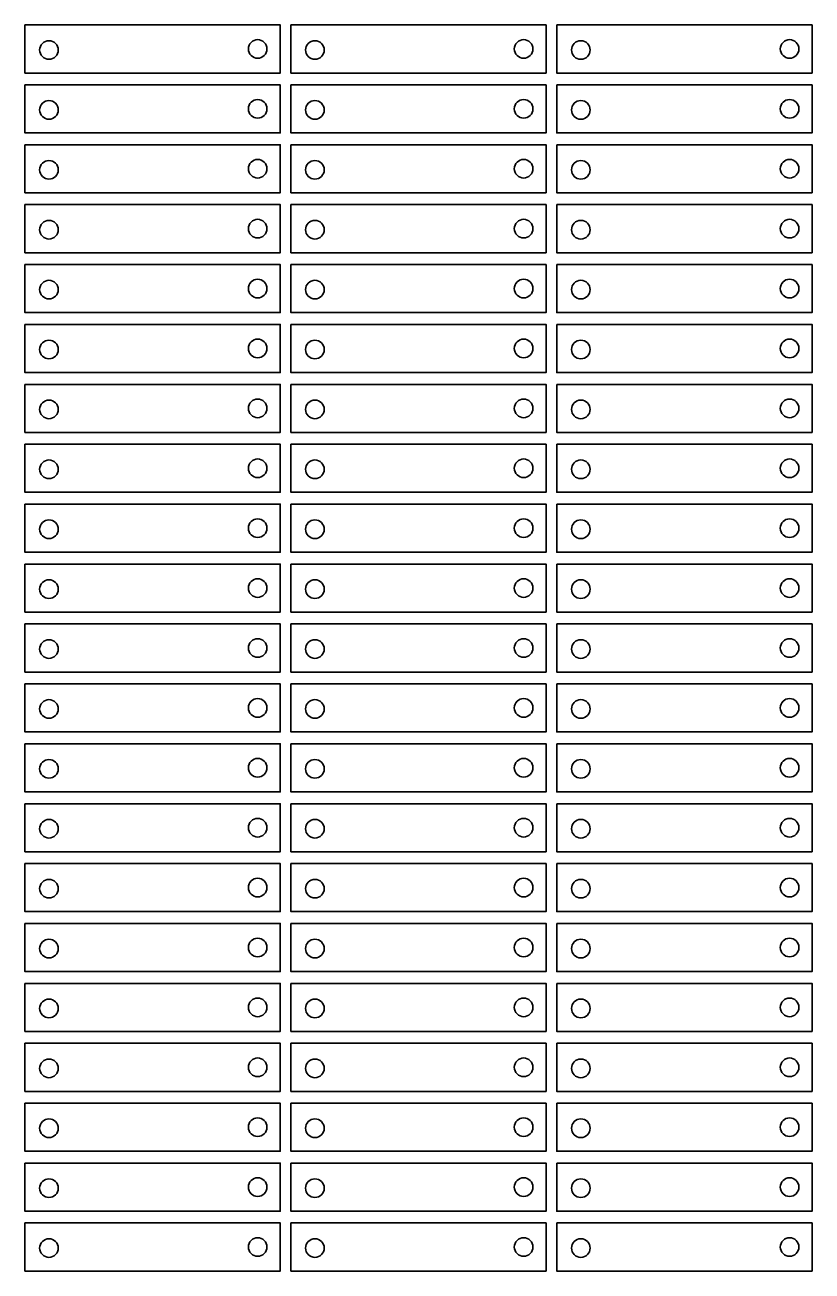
# Model space of a CAD drawing. Header units: inches. Extents: x 3 to 442, y -417 to -2.
# Drawn here: x 2.8 to 264.9, y -416.8 to -2.1 of the extents above; entities that cross this region are included whole.
import ezdxf

# ---------------------------------------------------------------- set-up
doc = ezdxf.new("R2010")
doc.units = ezdxf.units.IN
doc.header["$MEASUREMENT"] = 0
doc.layers.add('Large', color=7, linetype='Continuous')

msp = doc.modelspace()

# ---------------------------------------------------------------- linework, layer by layer
at = {"layer": 'Large', "color": 7, "lineweight": 35, "true_color": 0xffffff}
for points in [[(2.85, -2.09), (2.85, -18.09), (87.85, -18.09), (87.85, -2.09), (2.85, -2.09)], [(91.4, -2.09), (91.4, -18.09), (176.4, -18.09), (176.4, -2.09), (91.4, -2.09)], [(179.94, -2.09), (179.94, -18.09), (264.94, -18.09), (264.94, -2.09), (179.94, -2.09)], [(2.85, -22.03), (2.85, -38.03), (87.85, -38.03), (87.85, -22.03), (2.85, -22.03)], [(91.4, -22.03), (91.4, -38.03), (176.4, -38.03), (176.4, -22.03), (91.4, -22.03)], [(179.94, -22.03), (179.94, -38.03), (264.94, -38.03), (264.94, -22.03), (179.94, -22.03)], [(2.85, -41.96), (2.85, -57.96), (87.85, -57.96), (87.85, -41.96), (2.85, -41.96)], [(91.4, -41.96), (91.4, -57.96), (176.4, -57.96), (176.4, -41.96), (91.4, -41.96)], [(179.94, -41.96), (179.94, -57.96), (264.94, -57.96), (264.94, -41.96), (179.94, -41.96)], [(2.85, -61.89), (2.85, -77.89), (87.85, -77.89), (87.85, -61.89), (2.85, -61.89)], [(91.4, -61.89), (91.4, -77.89), (176.4, -77.89), (176.4, -61.89), (91.4, -61.89)], [(179.94, -61.89), (179.94, -77.89), (264.94, -77.89), (264.94, -61.89), (179.94, -61.89)], [(2.85, -81.83), (2.85, -97.83), (87.85, -97.83), (87.85, -81.83), (2.85, -81.83)], [(91.4, -81.83), (91.4, -97.83), (176.4, -97.83), (176.4, -81.83), (91.4, -81.83)], [(179.94, -81.83), (179.94, -97.83), (264.94, -97.83), (264.94, -81.83), (179.94, -81.83)], [(2.85, -101.76), (2.85, -117.76), (87.85, -117.76), (87.85, -101.76), (2.85, -101.76)], [(91.4, -101.76), (91.4, -117.76), (176.4, -117.76), (176.4, -101.76), (91.4, -101.76)], [(179.94, -101.76), (179.94, -117.76), (264.94, -117.76), (264.94, -101.76), (179.94, -101.76)], [(2.85, -121.7), (2.85, -137.7), (87.85, -137.7), (87.85, -121.7), (2.85, -121.7)], [(91.4, -121.7), (91.4, -137.7), (176.4, -137.7), (176.4, -121.7), (91.4, -121.7)], [(179.94, -121.7), (179.94, -137.7), (264.94, -137.7), (264.94, -121.7), (179.94, -121.7)], [(2.85, -141.63), (2.85, -157.63), (87.85, -157.63), (87.85, -141.63), (2.85, -141.63)], [(91.4, -141.63), (91.4, -157.63), (176.4, -157.63), (176.4, -141.63), (91.4, -141.63)], [(179.94, -141.63), (179.94, -157.63), (264.94, -157.63), (264.94, -141.63), (179.94, -141.63)], [(2.85, -161.57), (2.85, -177.57), (87.85, -177.57), (87.85, -161.57), (2.85, -161.57)], [(91.4, -161.57), (91.4, -177.57), (176.4, -177.57), (176.4, -161.57), (91.4, -161.57)], [(179.94, -161.57), (179.94, -177.57), (264.94, -177.57), (264.94, -161.57), (179.94, -161.57)], [(2.85, -181.5), (2.85, -197.5), (87.85, -197.5), (87.85, -181.5), (2.85, -181.5)], [(91.4, -181.5), (91.4, -197.5), (176.4, -197.5), (176.4, -181.5), (91.4, -181.5)], [(179.94, -181.5), (179.94, -197.5), (264.94, -197.5), (264.94, -181.5), (179.94, -181.5)], [(2.85, -201.44), (2.85, -217.44), (87.85, -217.44), (87.85, -201.44), (2.85, -201.44)], [(91.4, -201.44), (91.4, -217.44), (176.4, -217.44), (176.4, -201.44), (91.4, -201.44)], [(179.94, -201.44), (179.94, -217.44), (264.94, -217.44), (264.94, -201.44), (179.94, -201.44)], [(2.85, -221.37), (2.85, -237.37), (87.85, -237.37), (87.85, -221.37), (2.85, -221.37)], [(91.4, -221.37), (91.4, -237.37), (176.4, -237.37), (176.4, -221.37), (91.4, -221.37)], [(179.94, -221.37), (179.94, -237.37), (264.94, -237.37), (264.94, -221.37), (179.94, -221.37)], [(2.85, -241.3), (2.85, -257.3), (87.85, -257.3), (87.85, -241.3), (2.85, -241.3)], [(91.4, -241.3), (91.4, -257.3), (176.4, -257.3), (176.4, -241.3), (91.4, -241.3)], [(179.94, -241.3), (179.94, -257.3), (264.94, -257.3), (264.94, -241.3), (179.94, -241.3)], [(2.85, -261.24), (2.85, -277.24), (87.85, -277.24), (87.85, -261.24), (2.85, -261.24)], [(91.4, -261.24), (91.4, -277.24), (176.4, -277.24), (176.4, -261.24), (91.4, -261.24)], [(179.94, -261.24), (179.94, -277.24), (264.94, -277.24), (264.94, -261.24), (179.94, -261.24)], [(2.85, -281.17), (2.85, -297.17), (87.85, -297.17), (87.85, -281.17), (2.85, -281.17)], [(91.4, -281.17), (91.4, -297.17), (176.4, -297.17), (176.4, -281.17), (91.4, -281.17)], [(179.94, -281.17), (179.94, -297.17), (264.94, -297.17), (264.94, -281.17), (179.94, -281.17)], [(2.85, -301.11), (2.85, -317.11), (87.85, -317.11), (87.85, -301.11), (2.85, -301.11)], [(91.4, -301.11), (91.4, -317.11), (176.4, -317.11), (176.4, -301.11), (91.4, -301.11)], [(179.94, -301.11), (179.94, -317.11), (264.94, -317.11), (264.94, -301.11), (179.94, -301.11)], [(2.85, -321.04), (2.85, -337.04), (87.85, -337.04), (87.85, -321.04), (2.85, -321.04)], [(91.4, -321.04), (91.4, -337.04), (176.4, -337.04), (176.4, -321.04), (91.4, -321.04)], [(179.94, -321.04), (179.94, -337.04), (264.94, -337.04), (264.94, -321.04), (179.94, -321.04)], [(2.85, -340.98), (2.85, -356.98), (87.85, -356.98), (87.85, -340.98), (2.85, -340.98)], [(91.4, -340.98), (91.4, -356.98), (176.4, -356.98), (176.4, -340.98), (91.4, -340.98)], [(179.94, -340.98), (179.94, -356.98), (264.94, -356.98), (264.94, -340.98), (179.94, -340.98)], [(2.85, -360.91), (2.85, -376.91), (87.85, -376.91), (87.85, -360.91), (2.85, -360.91)], [(91.4, -360.91), (91.4, -376.91), (176.4, -376.91), (176.4, -360.91), (91.4, -360.91)], [(179.94, -360.91), (179.94, -376.91), (264.94, -376.91), (264.94, -360.91), (179.94, -360.91)], [(2.85, -380.85), (2.85, -396.85), (87.85, -396.85), (87.85, -380.85), (2.85, -380.85)], [(91.4, -380.85), (91.4, -396.85), (176.4, -396.85), (176.4, -380.85), (91.4, -380.85)], [(179.94, -380.85), (179.94, -396.85), (264.94, -396.85), (264.94, -380.85), (179.94, -380.85)], [(2.85, -400.78), (2.85, -416.78), (87.85, -416.78), (87.85, -400.78), (2.85, -400.78)], [(91.4, -400.78), (91.4, -416.78), (176.4, -416.78), (176.4, -400.78), (91.4, -400.78)], [(179.94, -400.78), (179.94, -416.78), (264.94, -416.78), (264.94, -400.78), (179.94, -400.78)]]:
    msp.add_lwpolyline(points, dxfattribs=at)
for points in [[(10.86, -13.53), (9.14, -13.53), (7.76, -12.15), (7.76, -10.43), (7.76, -8.72), (9.14, -7.33), (10.86, -7.33), (12.57, -7.33), (13.96, -8.72), (13.96, -10.43), (13.96, -12.15), (12.57, -13.53), (10.86, -13.53)], [(80.35, -13.18), (78.64, -13.18), (77.25, -11.79), (77.25, -10.08), (77.25, -8.37), (78.64, -6.98), (80.35, -6.98), (82.07, -6.98), (83.45, -8.37), (83.45, -10.08), (83.45, -11.79), (82.07, -13.18), (80.35, -13.18)], [(99.4, -13.53), (97.69, -13.53), (96.3, -12.15), (96.3, -10.43), (96.3, -8.72), (97.69, -7.33), (99.4, -7.33), (101.12, -7.33), (102.5, -8.72), (102.5, -10.43), (102.5, -12.15), (101.12, -13.53), (99.4, -13.53)], [(168.9, -13.18), (167.19, -13.18), (165.8, -11.79), (165.8, -10.08), (165.8, -8.37), (167.19, -6.98), (168.9, -6.98), (170.61, -6.98), (172, -8.37), (172, -10.08), (172, -11.79), (170.61, -13.18), (168.9, -13.18)], [(187.95, -13.53), (186.24, -13.53), (184.85, -12.15), (184.85, -10.43), (184.85, -8.72), (186.24, -7.33), (187.95, -7.33), (189.66, -7.33), (191.05, -8.72), (191.05, -10.43), (191.05, -12.15), (189.66, -13.53), (187.95, -13.53)], [(257.45, -13.18), (255.74, -13.18), (254.35, -11.79), (254.35, -10.08), (254.35, -8.37), (255.74, -6.98), (257.45, -6.98), (259.16, -6.98), (260.55, -8.37), (260.55, -10.08), (260.55, -11.79), (259.16, -13.18), (257.45, -13.18)], [(10.86, -33.47), (9.14, -33.47), (7.76, -32.08), (7.76, -30.37), (7.76, -28.66), (9.14, -27.27), (10.86, -27.27), (12.57, -27.27), (13.96, -28.66), (13.96, -30.37), (13.96, -32.08), (12.57, -33.47), (10.86, -33.47)], [(80.35, -33.12), (78.64, -33.12), (77.25, -31.73), (77.25, -30.02), (77.25, -28.3), (78.64, -26.92), (80.35, -26.92), (82.07, -26.92), (83.45, -28.3), (83.45, -30.02), (83.45, -31.73), (82.07, -33.12), (80.35, -33.12)], [(99.4, -33.47), (97.69, -33.47), (96.3, -32.08), (96.3, -30.37), (96.3, -28.66), (97.69, -27.27), (99.4, -27.27), (101.12, -27.27), (102.5, -28.66), (102.5, -30.37), (102.5, -32.08), (101.12, -33.47), (99.4, -33.47)], [(168.9, -33.12), (167.19, -33.12), (165.8, -31.73), (165.8, -30.02), (165.8, -28.3), (167.19, -26.92), (168.9, -26.92), (170.61, -26.92), (172, -28.3), (172, -30.02), (172, -31.73), (170.61, -33.12), (168.9, -33.12)], [(187.95, -33.47), (186.24, -33.47), (184.85, -32.08), (184.85, -30.37), (184.85, -28.66), (186.24, -27.27), (187.95, -27.27), (189.66, -27.27), (191.05, -28.66), (191.05, -30.37), (191.05, -32.08), (189.66, -33.47), (187.95, -33.47)], [(257.45, -33.12), (255.74, -33.12), (254.35, -31.73), (254.35, -30.02), (254.35, -28.3), (255.74, -26.92), (257.45, -26.92), (259.16, -26.92), (260.55, -28.3), (260.55, -30.02), (260.55, -31.73), (259.16, -33.12), (257.45, -33.12)], [(10.86, -53.4), (9.14, -53.4), (7.76, -52.01), (7.76, -50.3), (7.76, -48.59), (9.14, -47.2), (10.86, -47.2), (12.57, -47.2), (13.96, -48.59), (13.96, -50.3), (13.96, -52.01), (12.57, -53.4), (10.86, -53.4)], [(80.35, -53.05), (78.64, -53.05), (77.25, -51.66), (77.25, -49.95), (77.25, -48.24), (78.64, -46.85), (80.35, -46.85), (82.07, -46.85), (83.45, -48.24), (83.45, -49.95), (83.45, -51.66), (82.07, -53.05), (80.35, -53.05)], [(99.4, -53.4), (97.69, -53.4), (96.3, -52.01), (96.3, -50.3), (96.3, -48.59), (97.69, -47.2), (99.4, -47.2), (101.12, -47.2), (102.5, -48.59), (102.5, -50.3), (102.5, -52.01), (101.12, -53.4), (99.4, -53.4)], [(168.9, -53.05), (167.19, -53.05), (165.8, -51.66), (165.8, -49.95), (165.8, -48.24), (167.19, -46.85), (168.9, -46.85), (170.61, -46.85), (172, -48.24), (172, -49.95), (172, -51.66), (170.61, -53.05), (168.9, -53.05)], [(187.95, -53.4), (186.24, -53.4), (184.85, -52.01), (184.85, -50.3), (184.85, -48.59), (186.24, -47.2), (187.95, -47.2), (189.66, -47.2), (191.05, -48.59), (191.05, -50.3), (191.05, -52.01), (189.66, -53.4), (187.95, -53.4)], [(257.45, -53.05), (255.74, -53.05), (254.35, -51.66), (254.35, -49.95), (254.35, -48.24), (255.74, -46.85), (257.45, -46.85), (259.16, -46.85), (260.55, -48.24), (260.55, -49.95), (260.55, -51.66), (259.16, -53.05), (257.45, -53.05)], [(10.86, -73.34), (9.14, -73.34), (7.76, -71.95), (7.76, -70.24), (7.76, -68.52), (9.14, -67.14), (10.86, -67.14), (12.57, -67.14), (13.96, -68.52), (13.96, -70.24), (13.96, -71.95), (12.57, -73.34), (10.86, -73.34)], [(80.35, -72.98), (78.64, -72.98), (77.25, -71.6), (77.25, -69.88), (77.25, -68.17), (78.64, -66.78), (80.35, -66.78), (82.07, -66.78), (83.45, -68.17), (83.45, -69.88), (83.45, -71.6), (82.07, -72.98), (80.35, -72.98)], [(99.4, -73.34), (97.69, -73.34), (96.3, -71.95), (96.3, -70.24), (96.3, -68.52), (97.69, -67.14), (99.4, -67.14), (101.12, -67.14), (102.5, -68.52), (102.5, -70.24), (102.5, -71.95), (101.12, -73.34), (99.4, -73.34)], [(168.9, -72.98), (167.19, -72.98), (165.8, -71.6), (165.8, -69.88), (165.8, -68.17), (167.19, -66.78), (168.9, -66.78), (170.61, -66.78), (172, -68.17), (172, -69.88), (172, -71.6), (170.61, -72.98), (168.9, -72.98)], [(187.95, -73.34), (186.24, -73.34), (184.85, -71.95), (184.85, -70.24), (184.85, -68.52), (186.24, -67.14), (187.95, -67.14), (189.66, -67.14), (191.05, -68.52), (191.05, -70.24), (191.05, -71.95), (189.66, -73.34), (187.95, -73.34)], [(257.45, -72.98), (255.74, -72.98), (254.35, -71.6), (254.35, -69.88), (254.35, -68.17), (255.74, -66.78), (257.45, -66.78), (259.16, -66.78), (260.55, -68.17), (260.55, -69.88), (260.55, -71.6), (259.16, -72.98), (257.45, -72.98)], [(10.86, -93.27), (9.14, -93.27), (7.76, -91.88), (7.76, -90.17), (7.76, -88.46), (9.14, -87.07), (10.86, -87.07), (12.57, -87.07), (13.96, -88.46), (13.96, -90.17), (13.96, -91.88), (12.57, -93.27), (10.86, -93.27)], [(80.35, -92.92), (78.64, -92.92), (77.25, -91.53), (77.25, -89.82), (77.25, -88.11), (78.64, -86.72), (80.35, -86.72), (82.07, -86.72), (83.45, -88.11), (83.45, -89.82), (83.45, -91.53), (82.07, -92.92), (80.35, -92.92)], [(99.4, -93.27), (97.69, -93.27), (96.3, -91.88), (96.3, -90.17), (96.3, -88.46), (97.69, -87.07), (99.4, -87.07), (101.12, -87.07), (102.5, -88.46), (102.5, -90.17), (102.5, -91.88), (101.12, -93.27), (99.4, -93.27)], [(168.9, -92.92), (167.19, -92.92), (165.8, -91.53), (165.8, -89.82), (165.8, -88.11), (167.19, -86.72), (168.9, -86.72), (170.61, -86.72), (172, -88.11), (172, -89.82), (172, -91.53), (170.61, -92.92), (168.9, -92.92)], [(187.95, -93.27), (186.24, -93.27), (184.85, -91.88), (184.85, -90.17), (184.85, -88.46), (186.24, -87.07), (187.95, -87.07), (189.66, -87.07), (191.05, -88.46), (191.05, -90.17), (191.05, -91.88), (189.66, -93.27), (187.95, -93.27)], [(257.45, -92.92), (255.74, -92.92), (254.35, -91.53), (254.35, -89.82), (254.35, -88.11), (255.74, -86.72), (257.45, -86.72), (259.16, -86.72), (260.55, -88.11), (260.55, -89.82), (260.55, -91.53), (259.16, -92.92), (257.45, -92.92)], [(10.86, -113.21), (9.14, -113.21), (7.76, -111.82), (7.76, -110.11), (7.76, -108.39), (9.14, -107.01), (10.86, -107.01), (12.57, -107.01), (13.96, -108.39), (13.96, -110.11), (13.96, -111.82), (12.57, -113.21), (10.86, -113.21)], [(80.35, -112.85), (78.64, -112.85), (77.25, -111.46), (77.25, -109.75), (77.25, -108.04), (78.64, -106.65), (80.35, -106.65), (82.07, -106.65), (83.45, -108.04), (83.45, -109.75), (83.45, -111.46), (82.07, -112.85), (80.35, -112.85)], [(99.4, -113.21), (97.69, -113.21), (96.3, -111.82), (96.3, -110.11), (96.3, -108.39), (97.69, -107.01), (99.4, -107.01), (101.12, -107.01), (102.5, -108.39), (102.5, -110.11), (102.5, -111.82), (101.12, -113.21), (99.4, -113.21)], [(168.9, -112.85), (167.19, -112.85), (165.8, -111.46), (165.8, -109.75), (165.8, -108.04), (167.19, -106.65), (168.9, -106.65), (170.61, -106.65), (172, -108.04), (172, -109.75), (172, -111.46), (170.61, -112.85), (168.9, -112.85)], [(187.95, -113.21), (186.24, -113.21), (184.85, -111.82), (184.85, -110.11), (184.85, -108.39), (186.24, -107.01), (187.95, -107.01), (189.66, -107.01), (191.05, -108.39), (191.05, -110.11), (191.05, -111.82), (189.66, -113.21), (187.95, -113.21)], [(257.45, -112.85), (255.74, -112.85), (254.35, -111.46), (254.35, -109.75), (254.35, -108.04), (255.74, -106.65), (257.45, -106.65), (259.16, -106.65), (260.55, -108.04), (260.55, -109.75), (260.55, -111.46), (259.16, -112.85), (257.45, -112.85)], [(10.86, -133.14), (9.14, -133.14), (7.76, -131.75), (7.76, -130.04), (7.76, -128.33), (9.14, -126.94), (10.86, -126.94), (12.57, -126.94), (13.96, -128.33), (13.96, -130.04), (13.96, -131.75), (12.57, -133.14), (10.86, -133.14)], [(80.35, -132.79), (78.64, -132.79), (77.25, -131.4), (77.25, -129.69), (77.25, -127.98), (78.64, -126.59), (80.35, -126.59), (82.07, -126.59), (83.45, -127.98), (83.45, -129.69), (83.45, -131.4), (82.07, -132.79), (80.35, -132.79)], [(99.4, -133.14), (97.69, -133.14), (96.3, -131.75), (96.3, -130.04), (96.3, -128.33), (97.69, -126.94), (99.4, -126.94), (101.12, -126.94), (102.5, -128.33), (102.5, -130.04), (102.5, -131.75), (101.12, -133.14), (99.4, -133.14)], [(168.9, -132.79), (167.19, -132.79), (165.8, -131.4), (165.8, -129.69), (165.8, -127.98), (167.19, -126.59), (168.9, -126.59), (170.61, -126.59), (172, -127.98), (172, -129.69), (172, -131.4), (170.61, -132.79), (168.9, -132.79)], [(187.95, -133.14), (186.24, -133.14), (184.85, -131.75), (184.85, -130.04), (184.85, -128.33), (186.24, -126.94), (187.95, -126.94), (189.66, -126.94), (191.05, -128.33), (191.05, -130.04), (191.05, -131.75), (189.66, -133.14), (187.95, -133.14)], [(257.45, -132.79), (255.74, -132.79), (254.35, -131.4), (254.35, -129.69), (254.35, -127.98), (255.74, -126.59), (257.45, -126.59), (259.16, -126.59), (260.55, -127.98), (260.55, -129.69), (260.55, -131.4), (259.16, -132.79), (257.45, -132.79)], [(10.86, -153.07), (9.14, -153.07), (7.76, -151.69), (7.76, -149.97), (7.76, -148.26), (9.14, -146.87), (10.86, -146.87), (12.57, -146.87), (13.96, -148.26), (13.96, -149.97), (13.96, -151.69), (12.57, -153.07), (10.86, -153.07)], [(80.35, -152.72), (78.64, -152.72), (77.25, -151.33), (77.25, -149.62), (77.25, -147.91), (78.64, -146.52), (80.35, -146.52), (82.07, -146.52), (83.45, -147.91), (83.45, -149.62), (83.45, -151.33), (82.07, -152.72), (80.35, -152.72)], [(99.4, -153.07), (97.69, -153.07), (96.3, -151.69), (96.3, -149.97), (96.3, -148.26), (97.69, -146.87), (99.4, -146.87), (101.12, -146.87), (102.5, -148.26), (102.5, -149.97), (102.5, -151.69), (101.12, -153.07), (99.4, -153.07)], [(168.9, -152.72), (167.19, -152.72), (165.8, -151.33), (165.8, -149.62), (165.8, -147.91), (167.19, -146.52), (168.9, -146.52), (170.61, -146.52), (172, -147.91), (172, -149.62), (172, -151.33), (170.61, -152.72), (168.9, -152.72)], [(187.95, -153.07), (186.24, -153.07), (184.85, -151.69), (184.85, -149.97), (184.85, -148.26), (186.24, -146.87), (187.95, -146.87), (189.66, -146.87), (191.05, -148.26), (191.05, -149.97), (191.05, -151.69), (189.66, -153.07), (187.95, -153.07)], [(257.45, -152.72), (255.74, -152.72), (254.35, -151.33), (254.35, -149.62), (254.35, -147.91), (255.74, -146.52), (257.45, -146.52), (259.16, -146.52), (260.55, -147.91), (260.55, -149.62), (260.55, -151.33), (259.16, -152.72), (257.45, -152.72)], [(10.86, -173.01), (9.14, -173.01), (7.76, -171.62), (7.76, -169.91), (7.76, -168.2), (9.14, -166.81), (10.86, -166.81), (12.57, -166.81), (13.96, -168.2), (13.96, -169.91), (13.96, -171.62), (12.57, -173.01), (10.86, -173.01)], [(80.35, -172.66), (78.64, -172.66), (77.25, -171.27), (77.25, -169.56), (77.25, -167.84), (78.64, -166.46), (80.35, -166.46), (82.07, -166.46), (83.45, -167.84), (83.45, -169.56), (83.45, -171.27), (82.07, -172.66), (80.35, -172.66)], [(99.4, -173.01), (97.69, -173.01), (96.3, -171.62), (96.3, -169.91), (96.3, -168.2), (97.69, -166.81), (99.4, -166.81), (101.12, -166.81), (102.5, -168.2), (102.5, -169.91), (102.5, -171.62), (101.12, -173.01), (99.4, -173.01)], [(168.9, -172.66), (167.19, -172.66), (165.8, -171.27), (165.8, -169.56), (165.8, -167.84), (167.19, -166.46), (168.9, -166.46), (170.61, -166.46), (172, -167.84), (172, -169.56), (172, -171.27), (170.61, -172.66), (168.9, -172.66)], [(187.95, -173.01), (186.24, -173.01), (184.85, -171.62), (184.85, -169.91), (184.85, -168.2), (186.24, -166.81), (187.95, -166.81), (189.66, -166.81), (191.05, -168.2), (191.05, -169.91), (191.05, -171.62), (189.66, -173.01), (187.95, -173.01)], [(257.45, -172.66), (255.74, -172.66), (254.35, -171.27), (254.35, -169.56), (254.35, -167.84), (255.74, -166.46), (257.45, -166.46), (259.16, -166.46), (260.55, -167.84), (260.55, -169.56), (260.55, -171.27), (259.16, -172.66), (257.45, -172.66)], [(80.35, -192.59), (78.64, -192.59), (77.25, -191.2), (77.25, -189.49), (77.25, -187.78), (78.64, -186.39), (80.35, -186.39), (82.07, -186.39), (83.45, -187.78), (83.45, -189.49), (83.45, -191.2), (82.07, -192.59), (80.35, -192.59)], [(168.9, -192.59), (167.19, -192.59), (165.8, -191.2), (165.8, -189.49), (165.8, -187.78), (167.19, -186.39), (168.9, -186.39), (170.61, -186.39), (172, -187.78), (172, -189.49), (172, -191.2), (170.61, -192.59), (168.9, -192.59)], [(257.45, -192.59), (255.74, -192.59), (254.35, -191.2), (254.35, -189.49), (254.35, -187.78), (255.74, -186.39), (257.45, -186.39), (259.16, -186.39), (260.55, -187.78), (260.55, -189.49), (260.55, -191.2), (259.16, -192.59), (257.45, -192.59)], [(10.86, -192.94), (9.14, -192.94), (7.76, -191.56), (7.76, -189.84), (7.76, -188.13), (9.14, -186.74), (10.86, -186.74), (12.57, -186.74), (13.96, -188.13), (13.96, -189.84), (13.96, -191.56), (12.57, -192.94), (10.86, -192.94)], [(99.4, -192.94), (97.69, -192.94), (96.3, -191.56), (96.3, -189.84), (96.3, -188.13), (97.69, -186.74), (99.4, -186.74), (101.12, -186.74), (102.5, -188.13), (102.5, -189.84), (102.5, -191.56), (101.12, -192.94), (99.4, -192.94)], [(187.95, -192.94), (186.24, -192.94), (184.85, -191.56), (184.85, -189.84), (184.85, -188.13), (186.24, -186.74), (187.95, -186.74), (189.66, -186.74), (191.05, -188.13), (191.05, -189.84), (191.05, -191.56), (189.66, -192.94), (187.95, -192.94)], [(10.86, -212.88), (9.14, -212.88), (7.76, -211.49), (7.76, -209.78), (7.76, -208.07), (9.14, -206.68), (10.86, -206.68), (12.57, -206.68), (13.96, -208.07), (13.96, -209.78), (13.96, -211.49), (12.57, -212.88), (10.86, -212.88)], [(80.35, -212.53), (78.64, -212.53), (77.25, -211.14), (77.25, -209.43), (77.25, -207.71), (78.64, -206.33), (80.35, -206.33), (82.07, -206.33), (83.45, -207.71), (83.45, -209.43), (83.45, -211.14), (82.07, -212.53), (80.35, -212.53)], [(99.4, -212.88), (97.69, -212.88), (96.3, -211.49), (96.3, -209.78), (96.3, -208.07), (97.69, -206.68), (99.4, -206.68), (101.12, -206.68), (102.5, -208.07), (102.5, -209.78), (102.5, -211.49), (101.12, -212.88), (99.4, -212.88)], [(168.9, -212.53), (167.19, -212.53), (165.8, -211.14), (165.8, -209.43), (165.8, -207.71), (167.19, -206.33), (168.9, -206.33), (170.61, -206.33), (172, -207.71), (172, -209.43), (172, -211.14), (170.61, -212.53), (168.9, -212.53)], [(187.95, -212.88), (186.24, -212.88), (184.85, -211.49), (184.85, -209.78), (184.85, -208.07), (186.24, -206.68), (187.95, -206.68), (189.66, -206.68), (191.05, -208.07), (191.05, -209.78), (191.05, -211.49), (189.66, -212.88), (187.95, -212.88)], [(257.45, -212.53), (255.74, -212.53), (254.35, -211.14), (254.35, -209.43), (254.35, -207.71), (255.74, -206.33), (257.45, -206.33), (259.16, -206.33), (260.55, -207.71), (260.55, -209.43), (260.55, -211.14), (259.16, -212.53), (257.45, -212.53)], [(10.86, -232.81), (9.14, -232.81), (7.76, -231.42), (7.76, -229.71), (7.76, -228), (9.14, -226.61), (10.86, -226.61), (12.57, -226.61), (13.96, -228), (13.96, -229.71), (13.96, -231.42), (12.57, -232.81), (10.86, -232.81)], [(80.35, -232.46), (78.64, -232.46), (77.25, -231.07), (77.25, -229.36), (77.25, -227.65), (78.64, -226.26), (80.35, -226.26), (82.07, -226.26), (83.45, -227.65), (83.45, -229.36), (83.45, -231.07), (82.07, -232.46), (80.35, -232.46)], [(99.4, -232.81), (97.69, -232.81), (96.3, -231.42), (96.3, -229.71), (96.3, -228), (97.69, -226.61), (99.4, -226.61), (101.12, -226.61), (102.5, -228), (102.5, -229.71), (102.5, -231.42), (101.12, -232.81), (99.4, -232.81)], [(168.9, -232.46), (167.19, -232.46), (165.8, -231.07), (165.8, -229.36), (165.8, -227.65), (167.19, -226.26), (168.9, -226.26), (170.61, -226.26), (172, -227.65), (172, -229.36), (172, -231.07), (170.61, -232.46), (168.9, -232.46)], [(187.95, -232.81), (186.24, -232.81), (184.85, -231.42), (184.85, -229.71), (184.85, -228), (186.24, -226.61), (187.95, -226.61), (189.66, -226.61), (191.05, -228), (191.05, -229.71), (191.05, -231.42), (189.66, -232.81), (187.95, -232.81)], [(257.45, -232.46), (255.74, -232.46), (254.35, -231.07), (254.35, -229.36), (254.35, -227.65), (255.74, -226.26), (257.45, -226.26), (259.16, -226.26), (260.55, -227.65), (260.55, -229.36), (260.55, -231.07), (259.16, -232.46), (257.45, -232.46)], [(10.86, -252.75), (9.14, -252.75), (7.76, -251.36), (7.76, -249.65), (7.76, -247.93), (9.14, -246.55), (10.86, -246.55), (12.57, -246.55), (13.96, -247.93), (13.96, -249.65), (13.96, -251.36), (12.57, -252.75), (10.86, -252.75)], [(80.35, -252.39), (78.64, -252.39), (77.25, -251.01), (77.25, -249.29), (77.25, -247.58), (78.64, -246.19), (80.35, -246.19), (82.07, -246.19), (83.45, -247.58), (83.45, -249.29), (83.45, -251.01), (82.07, -252.39), (80.35, -252.39)], [(99.4, -252.75), (97.69, -252.75), (96.3, -251.36), (96.3, -249.65), (96.3, -247.93), (97.69, -246.55), (99.4, -246.55), (101.12, -246.55), (102.5, -247.93), (102.5, -249.65), (102.5, -251.36), (101.12, -252.75), (99.4, -252.75)], [(168.9, -252.39), (167.19, -252.39), (165.8, -251.01), (165.8, -249.29), (165.8, -247.58), (167.19, -246.19), (168.9, -246.19), (170.61, -246.19), (172, -247.58), (172, -249.29), (172, -251.01), (170.61, -252.39), (168.9, -252.39)], [(187.95, -252.75), (186.24, -252.75), (184.85, -251.36), (184.85, -249.65), (184.85, -247.93), (186.24, -246.55), (187.95, -246.55), (189.66, -246.55), (191.05, -247.93), (191.05, -249.65), (191.05, -251.36), (189.66, -252.75), (187.95, -252.75)], [(257.45, -252.39), (255.74, -252.39), (254.35, -251.01), (254.35, -249.29), (254.35, -247.58), (255.74, -246.19), (257.45, -246.19), (259.16, -246.19), (260.55, -247.58), (260.55, -249.29), (260.55, -251.01), (259.16, -252.39), (257.45, -252.39)], [(10.86, -272.68), (9.14, -272.68), (7.76, -271.29), (7.76, -269.58), (7.76, -267.87), (9.14, -266.48), (10.86, -266.48), (12.57, -266.48), (13.96, -267.87), (13.96, -269.58), (13.96, -271.29), (12.57, -272.68), (10.86, -272.68)], [(80.35, -272.33), (78.64, -272.33), (77.25, -270.94), (77.25, -269.23), (77.25, -267.52), (78.64, -266.13), (80.35, -266.13), (82.07, -266.13), (83.45, -267.52), (83.45, -269.23), (83.45, -270.94), (82.07, -272.33), (80.35, -272.33)], [(99.4, -272.68), (97.69, -272.68), (96.3, -271.29), (96.3, -269.58), (96.3, -267.87), (97.69, -266.48), (99.4, -266.48), (101.12, -266.48), (102.5, -267.87), (102.5, -269.58), (102.5, -271.29), (101.12, -272.68), (99.4, -272.68)], [(168.9, -272.33), (167.19, -272.33), (165.8, -270.94), (165.8, -269.23), (165.8, -267.52), (167.19, -266.13), (168.9, -266.13), (170.61, -266.13), (172, -267.52), (172, -269.23), (172, -270.94), (170.61, -272.33), (168.9, -272.33)], [(187.95, -272.68), (186.24, -272.68), (184.85, -271.29), (184.85, -269.58), (184.85, -267.87), (186.24, -266.48), (187.95, -266.48), (189.66, -266.48), (191.05, -267.87), (191.05, -269.58), (191.05, -271.29), (189.66, -272.68), (187.95, -272.68)], [(257.45, -272.33), (255.74, -272.33), (254.35, -270.94), (254.35, -269.23), (254.35, -267.52), (255.74, -266.13), (257.45, -266.13), (259.16, -266.13), (260.55, -267.52), (260.55, -269.23), (260.55, -270.94), (259.16, -272.33), (257.45, -272.33)], [(80.35, -292.26), (78.64, -292.26), (77.25, -290.88), (77.25, -289.16), (77.25, -287.45), (78.64, -286.06), (80.35, -286.06), (82.07, -286.06), (83.45, -287.45), (83.45, -289.16), (83.45, -290.88), (82.07, -292.26), (80.35, -292.26)], [(168.9, -292.26), (167.19, -292.26), (165.8, -290.88), (165.8, -289.16), (165.8, -287.45), (167.19, -286.06), (168.9, -286.06), (170.61, -286.06), (172, -287.45), (172, -289.16), (172, -290.88), (170.61, -292.26), (168.9, -292.26)], [(257.45, -292.26), (255.74, -292.26), (254.35, -290.88), (254.35, -289.16), (254.35, -287.45), (255.74, -286.06), (257.45, -286.06), (259.16, -286.06), (260.55, -287.45), (260.55, -289.16), (260.55, -290.88), (259.16, -292.26), (257.45, -292.26)], [(10.86, -292.62), (9.14, -292.62), (7.76, -291.23), (7.76, -289.52), (7.76, -287.8), (9.14, -286.42), (10.86, -286.42), (12.57, -286.42), (13.96, -287.8), (13.96, -289.52), (13.96, -291.23), (12.57, -292.62), (10.86, -292.62)], [(99.4, -292.62), (97.69, -292.62), (96.3, -291.23), (96.3, -289.52), (96.3, -287.8), (97.69, -286.42), (99.4, -286.42), (101.12, -286.42), (102.5, -287.8), (102.5, -289.52), (102.5, -291.23), (101.12, -292.62), (99.4, -292.62)], [(187.95, -292.62), (186.24, -292.62), (184.85, -291.23), (184.85, -289.52), (184.85, -287.8), (186.24, -286.42), (187.95, -286.42), (189.66, -286.42), (191.05, -287.8), (191.05, -289.52), (191.05, -291.23), (189.66, -292.62), (187.95, -292.62)], [(10.86, -312.55), (9.14, -312.55), (7.76, -311.16), (7.76, -309.45), (7.76, -307.74), (9.14, -306.35), (10.86, -306.35), (12.57, -306.35), (13.96, -307.74), (13.96, -309.45), (13.96, -311.16), (12.57, -312.55), (10.86, -312.55)], [(80.35, -312.2), (78.64, -312.2), (77.25, -310.81), (77.25, -309.1), (77.25, -307.39), (78.64, -306), (80.35, -306), (82.07, -306), (83.45, -307.39), (83.45, -309.1), (83.45, -310.81), (82.07, -312.2), (80.35, -312.2)], [(99.4, -312.55), (97.69, -312.55), (96.3, -311.16), (96.3, -309.45), (96.3, -307.74), (97.69, -306.35), (99.4, -306.35), (101.12, -306.35), (102.5, -307.74), (102.5, -309.45), (102.5, -311.16), (101.12, -312.55), (99.4, -312.55)], [(168.9, -312.2), (167.19, -312.2), (165.8, -310.81), (165.8, -309.1), (165.8, -307.39), (167.19, -306), (168.9, -306), (170.61, -306), (172, -307.39), (172, -309.1), (172, -310.81), (170.61, -312.2), (168.9, -312.2)], [(187.95, -312.55), (186.24, -312.55), (184.85, -311.16), (184.85, -309.45), (184.85, -307.74), (186.24, -306.35), (187.95, -306.35), (189.66, -306.35), (191.05, -307.74), (191.05, -309.45), (191.05, -311.16), (189.66, -312.55), (187.95, -312.55)], [(257.45, -312.2), (255.74, -312.2), (254.35, -310.81), (254.35, -309.1), (254.35, -307.39), (255.74, -306), (257.45, -306), (259.16, -306), (260.55, -307.39), (260.55, -309.1), (260.55, -310.81), (259.16, -312.2), (257.45, -312.2)], [(10.86, -332.48), (9.14, -332.48), (7.76, -331.1), (7.76, -329.38), (7.76, -327.67), (9.14, -326.28), (10.86, -326.28), (12.57, -326.28), (13.96, -327.67), (13.96, -329.38), (13.96, -331.1), (12.57, -332.48), (10.86, -332.48)], [(80.35, -332.13), (78.64, -332.13), (77.25, -330.74), (77.25, -329.03), (77.25, -327.32), (78.64, -325.93), (80.35, -325.93), (82.07, -325.93), (83.45, -327.32), (83.45, -329.03), (83.45, -330.74), (82.07, -332.13), (80.35, -332.13)], [(99.4, -332.48), (97.69, -332.48), (96.3, -331.1), (96.3, -329.38), (96.3, -327.67), (97.69, -326.28), (99.4, -326.28), (101.12, -326.28), (102.5, -327.67), (102.5, -329.38), (102.5, -331.1), (101.12, -332.48), (99.4, -332.48)], [(168.9, -332.13), (167.19, -332.13), (165.8, -330.74), (165.8, -329.03), (165.8, -327.32), (167.19, -325.93), (168.9, -325.93), (170.61, -325.93), (172, -327.32), (172, -329.03), (172, -330.74), (170.61, -332.13), (168.9, -332.13)], [(187.95, -332.48), (186.24, -332.48), (184.85, -331.1), (184.85, -329.38), (184.85, -327.67), (186.24, -326.28), (187.95, -326.28), (189.66, -326.28), (191.05, -327.67), (191.05, -329.38), (191.05, -331.1), (189.66, -332.48), (187.95, -332.48)], [(257.45, -332.13), (255.74, -332.13), (254.35, -330.74), (254.35, -329.03), (254.35, -327.32), (255.74, -325.93), (257.45, -325.93), (259.16, -325.93), (260.55, -327.32), (260.55, -329.03), (260.55, -330.74), (259.16, -332.13), (257.45, -332.13)], [(10.86, -352.42), (9.14, -352.42), (7.76, -351.03), (7.76, -349.32), (7.76, -347.61), (9.14, -346.22), (10.86, -346.22), (12.57, -346.22), (13.96, -347.61), (13.96, -349.32), (13.96, -351.03), (12.57, -352.42), (10.86, -352.42)], [(80.35, -352.07), (78.64, -352.07), (77.25, -350.68), (77.25, -348.97), (77.25, -347.25), (78.64, -345.87), (80.35, -345.87), (82.07, -345.87), (83.45, -347.25), (83.45, -348.97), (83.45, -350.68), (82.07, -352.07), (80.35, -352.07)], [(99.4, -352.42), (97.69, -352.42), (96.3, -351.03), (96.3, -349.32), (96.3, -347.61), (97.69, -346.22), (99.4, -346.22), (101.12, -346.22), (102.5, -347.61), (102.5, -349.32), (102.5, -351.03), (101.12, -352.42), (99.4, -352.42)], [(168.9, -352.07), (167.19, -352.07), (165.8, -350.68), (165.8, -348.97), (165.8, -347.25), (167.19, -345.87), (168.9, -345.87), (170.61, -345.87), (172, -347.25), (172, -348.97), (172, -350.68), (170.61, -352.07), (168.9, -352.07)], [(187.95, -352.42), (186.24, -352.42), (184.85, -351.03), (184.85, -349.32), (184.85, -347.61), (186.24, -346.22), (187.95, -346.22), (189.66, -346.22), (191.05, -347.61), (191.05, -349.32), (191.05, -351.03), (189.66, -352.42), (187.95, -352.42)], [(257.45, -352.07), (255.74, -352.07), (254.35, -350.68), (254.35, -348.97), (254.35, -347.25), (255.74, -345.87), (257.45, -345.87), (259.16, -345.87), (260.55, -347.25), (260.55, -348.97), (260.55, -350.68), (259.16, -352.07), (257.45, -352.07)], [(10.86, -372.35), (9.14, -372.35), (7.76, -370.97), (7.76, -369.25), (7.76, -367.54), (9.14, -366.15), (10.86, -366.15), (12.57, -366.15), (13.96, -367.54), (13.96, -369.25), (13.96, -370.97), (12.57, -372.35), (10.86, -372.35)], [(80.35, -372), (78.64, -372), (77.25, -370.61), (77.25, -368.9), (77.25, -367.19), (78.64, -365.8), (80.35, -365.8), (82.07, -365.8), (83.45, -367.19), (83.45, -368.9), (83.45, -370.61), (82.07, -372), (80.35, -372)], [(99.4, -372.35), (97.69, -372.35), (96.3, -370.97), (96.3, -369.25), (96.3, -367.54), (97.69, -366.15), (99.4, -366.15), (101.12, -366.15), (102.5, -367.54), (102.5, -369.25), (102.5, -370.97), (101.12, -372.35), (99.4, -372.35)], [(168.9, -372), (167.19, -372), (165.8, -370.61), (165.8, -368.9), (165.8, -367.19), (167.19, -365.8), (168.9, -365.8), (170.61, -365.8), (172, -367.19), (172, -368.9), (172, -370.61), (170.61, -372), (168.9, -372)], [(187.95, -372.35), (186.24, -372.35), (184.85, -370.97), (184.85, -369.25), (184.85, -367.54), (186.24, -366.15), (187.95, -366.15), (189.66, -366.15), (191.05, -367.54), (191.05, -369.25), (191.05, -370.97), (189.66, -372.35), (187.95, -372.35)], [(257.45, -372), (255.74, -372), (254.35, -370.61), (254.35, -368.9), (254.35, -367.19), (255.74, -365.8), (257.45, -365.8), (259.16, -365.8), (260.55, -367.19), (260.55, -368.9), (260.55, -370.61), (259.16, -372), (257.45, -372)], [(10.86, -392.29), (9.14, -392.29), (7.76, -390.9), (7.76, -389.19), (7.76, -387.48), (9.14, -386.09), (10.86, -386.09), (12.57, -386.09), (13.96, -387.48), (13.96, -389.19), (13.96, -390.9), (12.57, -392.29), (10.86, -392.29)], [(80.35, -391.94), (78.64, -391.94), (77.25, -390.55), (77.25, -388.84), (77.25, -387.12), (78.64, -385.74), (80.35, -385.74), (82.07, -385.74), (83.45, -387.12), (83.45, -388.84), (83.45, -390.55), (82.07, -391.94), (80.35, -391.94)], [(99.4, -392.29), (97.69, -392.29), (96.3, -390.9), (96.3, -389.19), (96.3, -387.48), (97.69, -386.09), (99.4, -386.09), (101.12, -386.09), (102.5, -387.48), (102.5, -389.19), (102.5, -390.9), (101.12, -392.29), (99.4, -392.29)], [(168.9, -391.94), (167.19, -391.94), (165.8, -390.55), (165.8, -388.84), (165.8, -387.12), (167.19, -385.74), (168.9, -385.74), (170.61, -385.74), (172, -387.12), (172, -388.84), (172, -390.55), (170.61, -391.94), (168.9, -391.94)], [(187.95, -392.29), (186.24, -392.29), (184.85, -390.9), (184.85, -389.19), (184.85, -387.48), (186.24, -386.09), (187.95, -386.09), (189.66, -386.09), (191.05, -387.48), (191.05, -389.19), (191.05, -390.9), (189.66, -392.29), (187.95, -392.29)], [(257.45, -391.94), (255.74, -391.94), (254.35, -390.55), (254.35, -388.84), (254.35, -387.12), (255.74, -385.74), (257.45, -385.74), (259.16, -385.74), (260.55, -387.12), (260.55, -388.84), (260.55, -390.55), (259.16, -391.94), (257.45, -391.94)], [(10.86, -412.22), (9.14, -412.22), (7.76, -410.83), (7.76, -409.12), (7.76, -407.41), (9.14, -406.02), (10.86, -406.02), (12.57, -406.02), (13.96, -407.41), (13.96, -409.12), (13.96, -410.83), (12.57, -412.22), (10.86, -412.22)], [(80.35, -411.87), (78.64, -411.87), (77.25, -410.48), (77.25, -408.77), (77.25, -407.06), (78.64, -405.67), (80.35, -405.67), (82.07, -405.67), (83.45, -407.06), (83.45, -408.77), (83.45, -410.48), (82.07, -411.87), (80.35, -411.87)], [(99.4, -412.22), (97.69, -412.22), (96.3, -410.83), (96.3, -409.12), (96.3, -407.41), (97.69, -406.02), (99.4, -406.02), (101.12, -406.02), (102.5, -407.41), (102.5, -409.12), (102.5, -410.83), (101.12, -412.22), (99.4, -412.22)], [(168.9, -411.87), (167.19, -411.87), (165.8, -410.48), (165.8, -408.77), (165.8, -407.06), (167.19, -405.67), (168.9, -405.67), (170.61, -405.67), (172, -407.06), (172, -408.77), (172, -410.48), (170.61, -411.87), (168.9, -411.87)], [(187.95, -412.22), (186.24, -412.22), (184.85, -410.83), (184.85, -409.12), (184.85, -407.41), (186.24, -406.02), (187.95, -406.02), (189.66, -406.02), (191.05, -407.41), (191.05, -409.12), (191.05, -410.83), (189.66, -412.22), (187.95, -412.22)], [(257.45, -411.87), (255.74, -411.87), (254.35, -410.48), (254.35, -408.77), (254.35, -407.06), (255.74, -405.67), (257.45, -405.67), (259.16, -405.67), (260.55, -407.06), (260.55, -408.77), (260.55, -410.48), (259.16, -411.87), (257.45, -411.87)]]:
    msp.add_open_spline(points, degree=3, knots=[0, 0, 0, 0, 1, 1, 1, 2, 2, 2, 3, 3, 3, 4, 4, 4, 4], dxfattribs=at)

doc.saveas('drawing.dxf')
